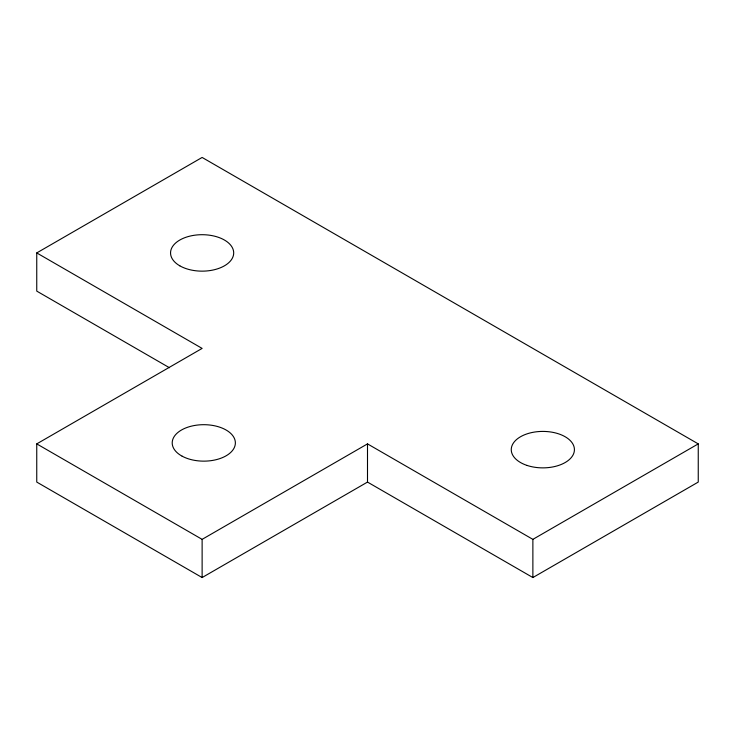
<?xml version="1.0" encoding="UTF-8"?>
<svg xmlns="http://www.w3.org/2000/svg" width="735" height="735" viewBox="0 0 735 735"><rect width="100%" height="100%" fill="white"/><g stroke="black" fill="none" stroke-linecap="round" stroke-linejoin="round"><path stroke-width="1.1" d="M36.75 252.923L202.125 157.446L698.25 443.885L698.25 482.077L532.875 577.554L367.5 482.077L202.125 577.554L36.75 482.077L36.75 443.885L202.125 348.408L36.75 252.923L36.75 291.115L169.445 367.73M36.75 443.885L202.125 539.361L367.5 443.885L532.875 539.361L698.25 443.885M532.875 539.361L532.875 577.554M367.5 443.885L367.5 482.077M202.125 539.361L202.125 577.554M527.059 465.43A31.577 18.228 0 0 0 574.421 449.636A31.577 18.228 0 0 0 527.059 433.852A31.577 18.228 0 0 0 527.059 465.43M179.799 265.813A31.577 18.228 0 0 0 232.618 257.645A31.577 18.228 0 0 0 193.957 235.319A31.577 18.228 0 0 0 179.799 265.813M182.142 456.187A31.577 18.228 0 0 0 234.52 447.11A31.577 18.228 0 0 0 194.72 425.455A31.577 18.228 0 0 0 182.142 456.187"/></g></svg>
